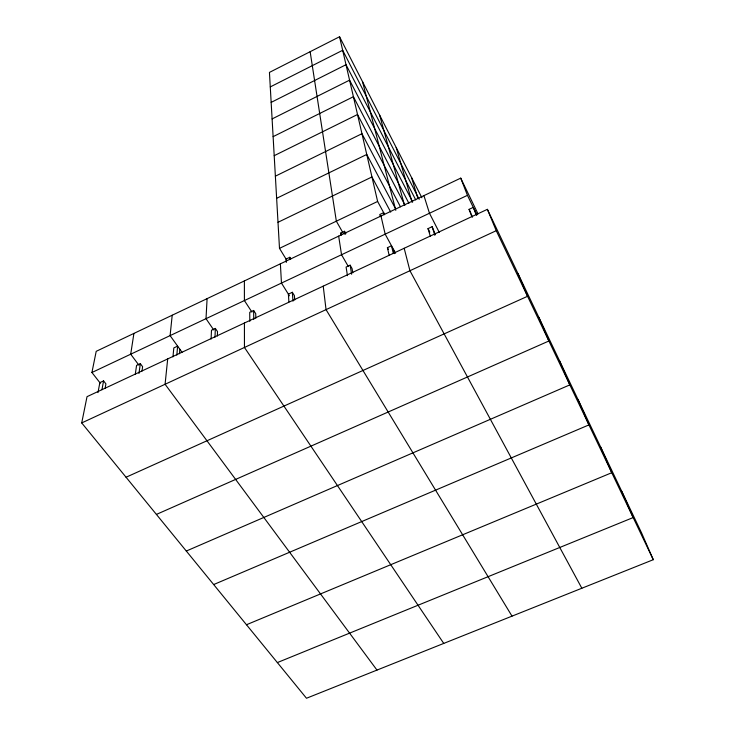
<?xml version="1.0" encoding="UTF-8"?>
<svg xmlns="http://www.w3.org/2000/svg" width="735" height="735" viewBox="0 0 735 735"><rect width="100%" height="100%" fill="white"/><g stroke="black" fill="none" stroke-linecap="round" stroke-linejoin="round"><path stroke-width="1.1" d="M217.349 336.014L217.514 331.604L215.346 328.435L211.487 330.245L211.083 339.055M214.987 337.227L215.346 328.435M207.095 298.649L206.011 318.678L213.756 329.987M179.459 353.737L179.854 349.254M176.813 355.088L177.631 346.139L173.818 347.921L172.955 356.888M167.69 358.928L165.081 384.267L376.981 670.09M172.21 315.223L170.097 335.61L182.041 352.304M142.02 371.056L142.608 366.701L140.321 363.641L136.563 365.405L135.304 374.115M138.961 373.426L140.321 363.641M133.917 333.414L130.701 354.196L138.887 365.12M105.114 388.328L105.913 383.9L103.571 380.895L99.859 382.632L97.975 392.591M101.944 389.734L103.571 380.895M81.714 422.928L87.024 396.67L487.378 209.337L641.637 533.04L653.286 559.702L306.486 698.25L81.714 422.928L496.244 230.698L487.378 209.337M100.318 383.22L91.921 372.498L96.202 351.33L460.726 178.136L478.016 213.903M421.908 197.779L339.542 36.75L269.442 72.407L279.493 248.347L286.613 259.988M270.278 86.914L342.675 50.274L419.189 199.295M271.16 102.385L346.01 64.708L415.744 199.929M272.106 118.923L349.584 80.152L412.684 201.969M273.117 136.646L353.406 96.717L408.908 203.301M274.201 155.682L357.522 114.513L404.967 205.138M275.368 176.179L361.96 133.706L400.456 206.792M276.636 198.312L366.756 154.46L395.228 208.161M278.005 222.292L371.956 176.96L390.717 212.084M279.493 248.347L377.625 201.454L339.542 36.75M290.775 258.876L289.81 257.287L286.062 259.078L286.283 262.423M341.04 235.255L340.7 233.096L344.522 231.277L345.909 233.721M91.921 372.498L467.442 195.335L460.726 178.136M255.817 318.227L255.734 313.689L253.63 310.464L249.725 312.301L249.808 321.379M294.726 300.027L294.386 295.58L292.346 292.291L288.386 294.156L288.91 301.938M352.791 272.86L352.074 268.551L350.126 265.179L346.093 267.071L347.462 275.698M389.192 255.44L387.409 247.686L391.498 245.756L393.335 253.501M430.306 236.201L428 228.631L432.152 226.683L435.304 234.511M471.898 216.742L469.068 209.356L473.276 207.38L476.161 214.749M126.052 477.236L527.555 296.297L517.964 273.521M156.408 514.417L548.898 341.003L538.856 317.373M186.304 551.039L569.836 384.883L559.409 360.49M213.665 584.555L588.937 424.904L578.179 399.877M246.473 624.741L611.768 472.715L600.642 447.018M277.361 662.575L633.175 517.559L621.755 491.329M443.747 643.419L244.452 347.462L244.424 323.023M251.93 312.072L244.406 300.56L244.387 280.926M289.415 295.792L281.468 283.076L280.375 263.828M512.01 616.141L326.037 309.628L323.225 286.154M348.362 266.566L341.536 254.733L338.66 236.137M343.135 233.114L336.345 221.18L310.142 51.707M340.7 233.096L341.628 234.722M387.409 247.686L388.346 249.395M395.577 253.244L385.177 234.143L380.987 216.026M581.844 588.248L409.937 270.719L404.176 248.274M377.625 201.454L384.589 214.399M428 228.631L429.81 232.122M439.273 232.407L429.47 213.251L423.93 195.62M469.068 209.356L470.795 212.911M467.442 195.335L476.868 214.813M496.244 230.698L653.286 559.702M474.994 210.945L476.657 215.171M471.208 213.968L472.43 217.147M432.152 226.683L434.844 235.319M411.572 177.576L417.893 198.478M396.202 147.524L412.078 202.208M379.664 115.193L404.516 205.285M362.52 81.668L395.788 210.339M393.372 249.193L394.429 253.63M384.157 214.776L383.661 212.672L379.784 214.51L380.271 216.623M344.522 231.277L345.055 234.52M350.126 265.179L351.624 274.238M289.81 257.287L289.976 259.519M292.346 292.291L292.989 301.175M253.63 310.464L253.768 319.523"/></g></svg>
